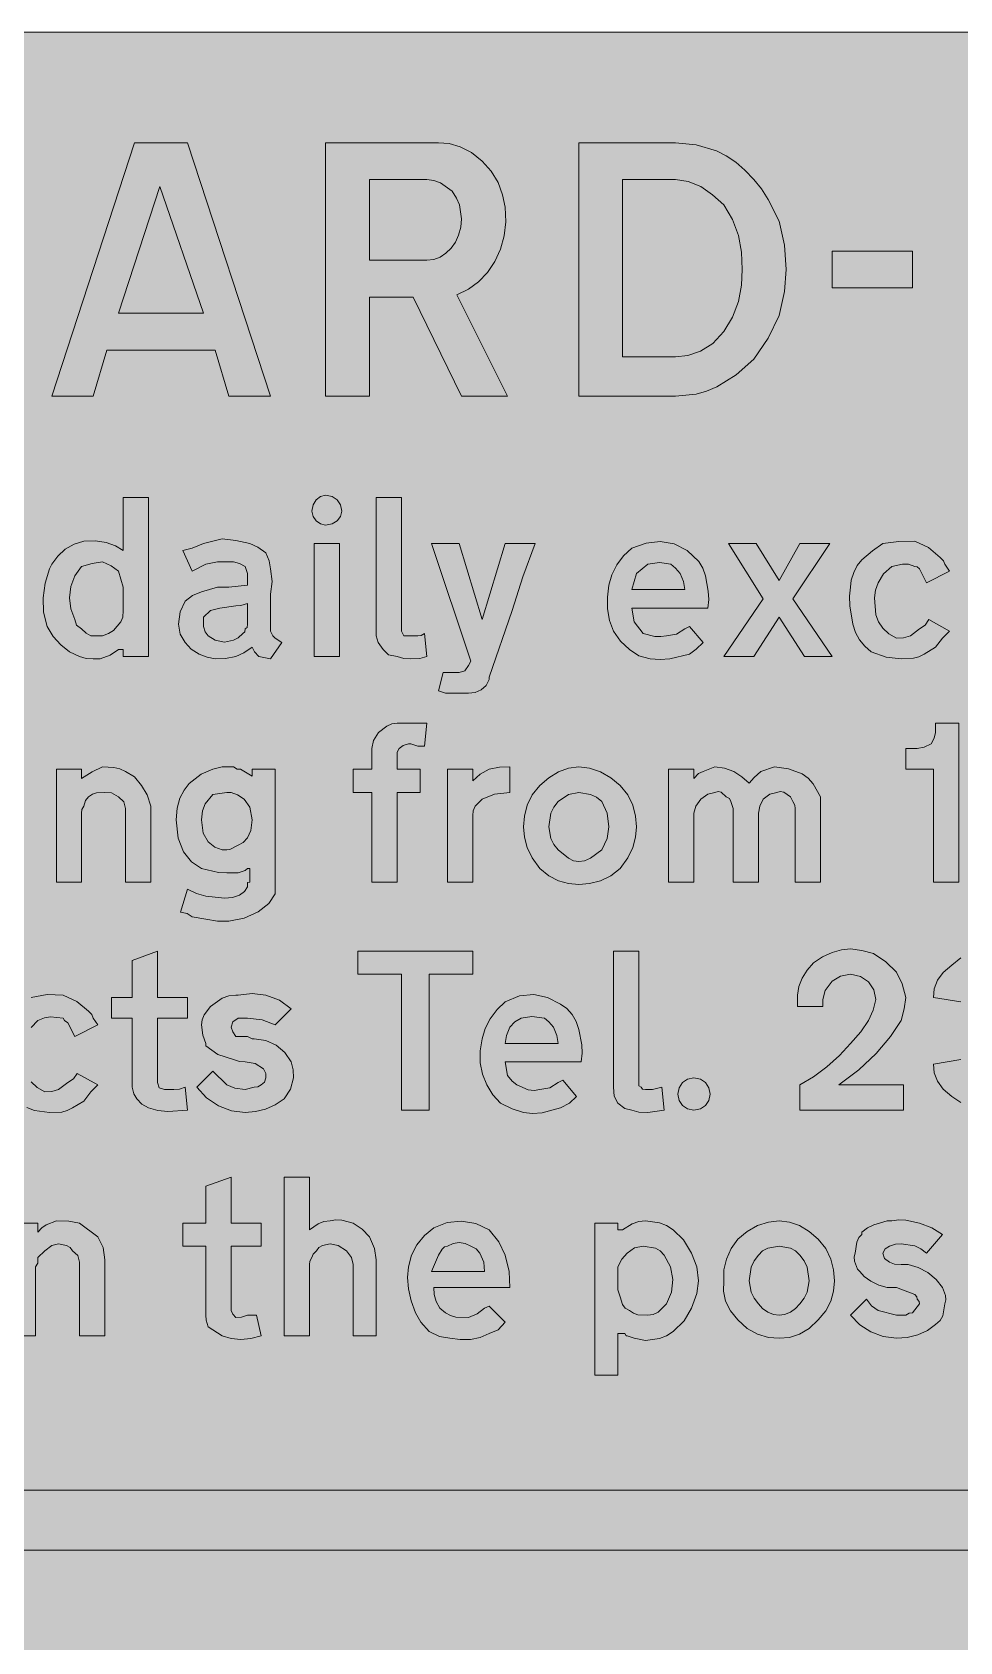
# Model space of a CAD drawing. Header units: metres. Extents: x 10 to 559, y 12 to 260.
# Drawn here: x 302.3 to 374.9, y 134.1 to 259.9 of the extents above; entities that cross this region are included whole.
import ezdxf

# ---------------------------------------------------------------- set-up
doc = ezdxf.new("R2010")
doc.units = ezdxf.units.M
for name, color, linetype, true_color in [('FILL_FIREBRICK_C36B00', 7, 'Continuous', 0xc36b00), ('FILL_WHITE_FFFFFF', 7, 'Continuous', 0xffffff), ('STROKE_WHITE_FFFFFF', 7, 'Continuous', 0xffffff)]:
    doc.layers.add(name, color=color, linetype=linetype, true_color=true_color)

msp = doc.modelspace()

# ---------------------------------------------------------------- hatches: boundary and pattern name
at = {"layer": 'FILL_FIREBRICK_C36B00', "true_color": 0xc36b00}
h = msp.add_hatch(color=7, dxfattribs=at)
h.dxf.hatch_style = 1
h.paths.add_polyline_path([(553.58, 259.78), (554.9, 259.38), (556.14, 258.7), (557.28, 257.76), (558.12, 256.72), (558.74, 255.51), (559.13, 254.17), (559.26, 252.72), (559.26, 18.9), (559.13, 17.71), (558.72, 16.38), (558.07, 15.05), (557.28, 13.86), (556.11, 12.94), (554.83, 12.33), (553.51, 11.99), (552.24, 11.88), (17.1, 11.88), (15.86, 11.99), (14.6, 12.33), (13.38, 12.94), (12.24, 13.86), (11.3, 15.03), (10.62, 16.31), (10.22, 17.63), (10.08, 18.9), (10.08, 252.72), (10.22, 254.07), (10.62, 255.42), (11.3, 256.66), (12.24, 257.76), (12.71, 258.27), (13.28, 258.7), (14.58, 259.38), (15.91, 259.78), (17.1, 259.92), (552.24, 259.92), (553.58, 259.78)])
at = {"layer": 'FILL_WHITE_FFFFFF', "true_color": 0xffffff}
h = msp.add_hatch(color=7, dxfattribs=at)
h.dxf.hatch_style = 1
h.paths.add_polyline_path([(320.94, 231.48), (317.7, 231.48), (316.62, 235.08), (308.16, 235.08), (307.08, 231.48), (303.84, 231.48), (310.32, 251.28), (314.46, 251.28), (320.94, 231.48)])
h.paths.add_polyline_path([(309.06, 237.96), (315.72, 237.96), (312.3, 247.86), (309.06, 237.96)], flags=16)
h = msp.add_hatch(color=7, dxfattribs=at)
h.dxf.hatch_style = 1
h.paths.add_polyline_path([(334.08, 251.28), (334.92, 251.21), (335.79, 250.96), (336.66, 250.52), (337.5, 249.84), (338.21, 249.07), (338.74, 248.17), (339.09, 247.21), (339.3, 246.24), (339.34, 245.1), (339.22, 244.01), (338.93, 242.97), (338.49, 242.01), (337.92, 241.15), (337.22, 240.42), (336.42, 239.83), (335.52, 239.4), (339.48, 231.48), (335.88, 231.48), (332.1, 239.22), (328.68, 239.22), (328.68, 231.48), (325.26, 231.48), (325.26, 251.28), (334.08, 251.28)])
h.paths.add_polyline_path([(333.71, 242.17), (334.21, 242.35), (334.67, 242.65), (335.07, 243.04), (335.41, 243.52), (335.66, 244.07), (335.82, 244.68), (335.88, 245.34), (335.72, 246.42), (335.5, 246.96), (335.16, 247.5), (334.24, 248.15), (333.72, 248.34), (333.18, 248.4), (328.68, 248.4), (328.68, 242.1), (333.18, 242.1), (333.71, 242.17)], flags=16)
h = msp.add_hatch(color=7, dxfattribs=at)
h.dxf.hatch_style = 1
h.paths.add_polyline_path([(355.82, 250.65), (356.58, 250.26), (357.33, 249.76), (358.05, 249.14), (358.74, 248.4), (359.35, 247.67), (359.87, 246.85), (360.72, 245.16), (361.13, 243.27), (361.26, 241.38), (361.13, 239.65), (360.72, 237.78), (359.87, 236), (358.74, 234.36), (357.37, 233.14), (355.86, 232.2), (355.05, 231.86), (354.24, 231.64), (352.62, 231.48), (345.06, 231.48), (345.06, 251.28), (352.62, 251.28), (354.23, 251.13), (355.82, 250.65)])
h.paths.add_polyline_path([(348.48, 234.54), (352.62, 234.54), (353.59, 234.65), (354.58, 234.99), (355.53, 235.6), (356.4, 236.52), (357.08, 237.66), (357.53, 238.88), (357.77, 240.14), (357.84, 241.38), (357.77, 242.72), (357.53, 244.03), (357.08, 245.28), (356.4, 246.42), (355.5, 247.21), (354.6, 247.86), (353.61, 248.26), (352.62, 248.4), (348.48, 248.4), (348.48, 234.54)], flags=16)
h = msp.add_hatch(color=7, dxfattribs=at)
h.dxf.hatch_style = 1
h.paths.add_polyline_path([(371.16, 242.82), (371.16, 239.94), (364.86, 239.94), (364.86, 242.82), (371.16, 242.82)])
h = msp.add_hatch(color=7, dxfattribs=at)
h.dxf.hatch_style = 1
h.paths.add_polyline_path([(307.62, 210.96), (307.08, 210.96), (306.54, 210.98), (306, 211.14), (305.23, 211.51), (304.54, 212.04), (303.95, 212.71), (303.48, 213.48), (303.2, 214.59), (303.17, 215.73), (303.33, 216.87), (303.66, 217.98), (303.84, 218.34), (304.31, 218.98), (304.9, 219.51), (305.59, 219.91), (306.36, 220.14), (307.27, 220.18), (308.09, 220.05), (308.82, 219.79), (309.42, 219.42), (309.42, 223.56), (311.4, 223.56), (311.4, 211.14), (309.42, 211.14), (309.42, 211.68), (309.06, 211.68), (308.41, 211.25), (307.62, 210.96)])
h.paths.add_polyline_path([(308.66, 213.16), (309.24, 213.84), (309.4, 214.22), (309.42, 214.74), (309.42, 216.54), (309.06, 217.8), (308.5, 218.23), (307.8, 218.52), (306.99, 218.41), (306.18, 218.16), (305.64, 217.44), (305.34, 216.6), (305.24, 215.73), (305.34, 214.86), (305.64, 214.02), (305.78, 213.59), (306.18, 213.3), (306.54, 212.96), (306.9, 212.76), (307.8, 212.76), (308.28, 212.93), (308.66, 213.16)], flags=16)
h = msp.add_hatch(color=7, dxfattribs=at)
h.dxf.hatch_style = 1
h.paths.add_polyline_path([(326.42, 222.08), (326.16, 221.74), (325.76, 221.49), (325.26, 221.4), (324.86, 221.49), (324.52, 221.74), (324.27, 222.08), (324.18, 222.48), (324.27, 222.98), (324.52, 223.38), (324.86, 223.64), (325.26, 223.74), (325.76, 223.64), (326.16, 223.38), (326.42, 222.98), (326.52, 222.48), (326.42, 222.08)])
h = msp.add_hatch(color=7, dxfattribs=at)
h.dxf.hatch_style = 1
h.paths.add_polyline_path([(329.22, 223.56), (331.2, 223.56), (331.2, 213.12), (331.38, 212.76), (331.74, 212.76), (332.46, 212.76), (332.73, 212.78), (333, 212.94), (333.18, 211.14), (332.62, 210.98), (331.92, 210.96), (331.38, 210.98), (330.84, 211.14), (330.17, 211.27), (329.76, 211.68), (329.36, 212.22), (329.22, 212.76), (329.22, 223.56)])
h = msp.add_hatch(color=7, dxfattribs=at)
h.dxf.hatch_style = 1
h.paths.add_polyline_path([(315.36, 211.32), (314.75, 211.7), (314.28, 212.22), (313.88, 212.87), (313.74, 213.66), (313.88, 214.63), (314.28, 215.46), (314.84, 215.89), (315.54, 216.18), (316.8, 216.54), (317.7, 216.54), (319.14, 216.72), (319.14, 217.08), (319.14, 217.62), (318.96, 218.16), (318.51, 218.41), (318.06, 218.52), (316.8, 218.52), (315.9, 218.34), (314.82, 217.8), (314.1, 219.42), (314.82, 219.6), (315.72, 219.96), (317.16, 220.32), (318.24, 220.21), (319.32, 219.96), (319.95, 219.67), (320.58, 219.24), (320.83, 218.61), (320.94, 217.98), (321.08, 216.99), (320.94, 216), (320.94, 213.12), (321.12, 212.76), (321.3, 212.58), (321.84, 212.22), (320.94, 210.96), (320.04, 211.14), (319.7, 211.5), (319.5, 211.86), (318.87, 211.43), (318.24, 211.14), (317.43, 210.98), (316.62, 210.96), (315.99, 211.07), (315.36, 211.32)])
h.paths.add_polyline_path([(318.06, 212.4), (318.42, 212.6), (318.78, 212.94), (318.94, 213.05), (318.96, 213.3), (319.12, 213.41), (319.14, 213.66), (319.14, 215.28), (318.62, 215.12), (318.24, 215.1), (316.98, 214.92), (316.26, 214.74), (315.72, 214.2), (315.72, 213.48), (315.83, 213.05), (316.08, 212.76), (316.62, 212.4), (317.34, 212.26), (318.06, 212.4)], flags=16)
h = msp.add_hatch(color=7, dxfattribs=at)
h.dxf.hatch_style = 1
h.paths.add_polyline_path([(349.02, 211.68), (348.32, 212.33), (347.76, 213.12), (347.45, 213.96), (347.31, 214.85), (347.3, 215.78), (347.4, 216.72), (347.63, 217.52), (348.03, 218.29), (348.56, 219), (349.2, 219.6), (350.31, 220), (351.43, 220.12), (352.52, 219.93), (353.52, 219.42), (354.44, 218.56), (354.76, 218.05), (354.96, 217.44), (355.18, 216.25), (355.21, 215.59), (355.14, 214.92), (349.2, 214.92), (349.38, 213.84), (350.1, 212.94), (351, 212.71), (351.47, 212.69), (351.9, 212.76), (352.69, 212.89), (353.34, 213.3), (353.7, 213.48), (354.78, 212.22), (354.24, 211.7), (353.7, 211.32), (352.17, 210.94), (351.42, 210.89), (350.64, 210.96), (349.76, 211.18), (349.02, 211.68)])
h.paths.add_polyline_path([(353.23, 216.99), (352.98, 217.62), (352.62, 218.05), (352.26, 218.34), (351.36, 218.47), (350.46, 218.34), (349.56, 217.62), (349.2, 216.36), (353.34, 216.36), (353.23, 216.99)], flags=16)
h = msp.add_hatch(color=7, dxfattribs=at)
h.dxf.hatch_style = 1
h.paths.add_polyline_path([(370.44, 212.6), (370.98, 212.76), (371.7, 213.3), (372.13, 213.59), (372.42, 214.02), (374.04, 213.12), (373.5, 212.58), (372.96, 211.86), (372.06, 211.32), (371.65, 211.11), (371.23, 211), (370.26, 210.96), (369.09, 211.09), (367.92, 211.5), (367.42, 211.94), (367, 212.44), (366.68, 213.02), (366.48, 213.66), (366.26, 215.1), (366.23, 215.84), (366.3, 216.54), (366.36, 217.11), (366.55, 217.69), (366.83, 218.24), (367.2, 218.7), (368.01, 219.4), (368.82, 219.96), (370.08, 220.12), (371.34, 220.14), (372.4, 219.64), (373.32, 218.88), (373.57, 218.61), (373.68, 218.34), (374.04, 217.8), (372.24, 216.9), (371.7, 217.98), (371.52, 218.14), (371.34, 218.16), (370.83, 218.34), (370.37, 218.36), (369.54, 218.16), (368.87, 217.6), (368.46, 216.9), (368.25, 216.33), (368.17, 215.71), (368.28, 214.38), (368.48, 213.85), (368.82, 213.34), (369.29, 212.91), (369.9, 212.58), (370.44, 212.6)])
h = msp.add_hatch(color=7, dxfattribs=at)
h.dxf.hatch_style = 1
h.paths.add_polyline_path([(326.34, 219.96), (326.34, 211.14), (324.36, 211.14), (324.36, 219.96), (326.34, 219.96)])
h = msp.add_hatch(color=7, dxfattribs=at)
h.dxf.hatch_style = 1
h.paths.add_polyline_path([(336.6, 210.78), (333.54, 219.96), (335.7, 219.96), (337.5, 214.02), (339.3, 219.96), (341.64, 219.96), (340.67, 217.35), (339.84, 214.74), (338.04, 209.52), (338.04, 209.34), (337.81, 208.87), (337.43, 208.53), (336.95, 208.33), (336.42, 208.26), (335.16, 208.26), (334.62, 208.28), (334.08, 208.44), (334.44, 209.88), (335.7, 209.88), (336.13, 210.01), (336.42, 210.42), (336.6, 210.78)])
h = msp.add_hatch(color=7, dxfattribs=at)
h.dxf.hatch_style = 1
h.paths.add_polyline_path([(360.72, 214.2), (358.74, 211.14), (356.4, 211.14), (359.46, 215.64), (356.76, 219.96), (358.92, 219.96), (360.72, 217.08), (362.34, 219.96), (364.68, 219.96), (361.8, 215.64), (364.86, 211.14), (362.7, 211.14), (360.72, 214.2)])
h = msp.add_hatch(color=7, dxfattribs=at)
h.dxf.hatch_style = 1
h.paths.add_polyline_path([(328.86, 193.5), (328.86, 200.52), (327.42, 200.52), (327.42, 202.32), (328.86, 202.32), (328.86, 203.94), (329, 204.57), (329.4, 205.2), (330.05, 205.69), (330.44, 205.86), (330.84, 205.92), (332.1, 205.92), (333.18, 205.92), (333, 204.12), (332.46, 204.14), (331.92, 204.3), (331.81, 204.3), (331.74, 204.3), (331.31, 204.19), (331.02, 203.94), (330.86, 203.67), (330.84, 203.4), (330.84, 202.32), (332.64, 202.32), (332.64, 200.52), (330.84, 200.52), (330.84, 193.5), (328.86, 193.5)])
h = msp.add_hatch(color=7, dxfattribs=at)
h.dxf.hatch_style = 1
h.paths.add_polyline_path([(372.78, 193.5), (372.78, 202.32), (370.62, 202.32), (370.62, 203.94), (371.52, 203.94), (372.06, 204.05), (372.6, 204.3), (372.85, 204.75), (372.96, 205.2), (372.96, 205.92), (374.76, 205.92), (374.76, 193.5), (372.78, 193.5)])
h = msp.add_hatch(color=7, dxfattribs=at)
h.dxf.hatch_style = 1
h.paths.add_polyline_path([(307.35, 200.47), (307.02, 200.37), (306.72, 200.16), (306.47, 199.87), (306.36, 199.44), (306.2, 199.17), (306.18, 198.9), (306.18, 193.5), (304.2, 193.5), (304.2, 202.32), (306.18, 202.32), (306.18, 201.6), (306.99, 202.12), (307.8, 202.5), (308.7, 202.45), (309.17, 202.35), (309.6, 202.14), (310.3, 201.73), (310.86, 201.06), (311.29, 200.32), (311.58, 199.44), (311.58, 193.5), (309.6, 193.5), (309.6, 199.26), (309.47, 199.78), (309.06, 200.16), (308.52, 200.47), (307.98, 200.52), (307.35, 200.47)])
h = msp.add_hatch(color=7, dxfattribs=at)
h.dxf.hatch_style = 1
h.paths.add_polyline_path([(314.77, 195.09), (314.14, 195.86), (313.72, 196.93), (313.56, 198.36), (313.64, 199.29), (313.86, 200.07), (314.19, 200.7), (314.59, 201.22), (315.53, 201.93), (316.44, 202.32), (317.16, 202.5), (317.34, 202.5), (317.52, 202.5), (318.06, 202.5), (318.33, 202.34), (318.6, 202.32), (319.5, 201.78), (319.5, 202.32), (321.3, 202.32), (321.3, 192.6), (320.81, 191.83), (319.97, 191.18), (318.9, 190.7), (317.7, 190.44), (316.8, 190.46), (315.9, 190.62), (314.82, 190.8), (314.44, 191.05), (313.92, 191.16), (314.46, 192.96), (315.16, 192.62), (315.9, 192.4), (317.34, 192.24), (317.98, 192.3), (318.51, 192.49), (318.91, 192.77), (319.14, 193.14), (319.14, 193.25), (319.14, 193.32), (319.16, 193.48), (319.32, 193.5), (319.32, 194.58), (319.14, 194.56), (318.96, 194.4), (318.42, 194.24), (317.88, 194.22), (317.52, 194.22), (316.87, 194.26), (315.54, 194.58), (314.77, 195.09)])
h.paths.add_polyline_path([(315.85, 199.62), (315.63, 199.07), (315.54, 198.36), (315.69, 197.34), (316.08, 196.65), (316.6, 196.23), (317.16, 196.02), (317.52, 196.02), (317.77, 196.06), (318.42, 196.38), (318.82, 196.59), (319.16, 196.96), (319.41, 197.54), (319.5, 198.36), (319.32, 199.36), (318.89, 199.98), (318.36, 200.33), (317.88, 200.52), (317.52, 200.52), (316.44, 200.34), (315.85, 199.62)], flags=16)
h = msp.add_hatch(color=7, dxfattribs=at)
h.dxf.hatch_style = 1
h.paths.add_polyline_path([(337.34, 201.94), (338.04, 202.32), (338.85, 202.48), (339.66, 202.5), (339.66, 200.52), (338.45, 200.38), (337.5, 199.98), (336.96, 199.44), (336.8, 199.08), (336.78, 198.72), (336.78, 193.5), (334.8, 193.5), (334.8, 202.32), (336.78, 202.32), (336.78, 201.42), (337.34, 201.94)])
h = msp.add_hatch(color=7, dxfattribs=at)
h.dxf.hatch_style = 1
h.paths.add_polyline_path([(341.03, 199.51), (341.42, 200.33), (342, 201.06), (342.71, 201.66), (343.46, 202.12), (344.25, 202.4), (345.06, 202.5), (345.9, 202.4), (346.75, 202.12), (347.57, 201.66), (348.3, 201.06), (348.88, 200.33), (349.27, 199.51), (349.49, 198.66), (349.56, 197.82), (349.49, 197.01), (349.27, 196.2), (348.88, 195.39), (348.3, 194.58), (347.57, 194), (346.75, 193.61), (345.9, 193.39), (345.06, 193.32), (344.25, 193.39), (343.46, 193.61), (342.71, 194), (342, 194.58), (341.42, 195.39), (341.03, 196.2), (340.81, 197.01), (340.74, 197.82), (340.81, 198.66), (341.03, 199.51)])
h.paths.add_polyline_path([(343.44, 199.8), (343.1, 199.36), (342.88, 198.88), (342.72, 197.82), (342.88, 196.92), (343.1, 196.45), (343.44, 196.02), (344.25, 195.37), (344.65, 195.18), (345.06, 195.12), (345.49, 195.18), (345.96, 195.37), (346.86, 196.02), (347.26, 196.92), (347.4, 197.82), (347.26, 198.88), (346.86, 199.8), (346.43, 200.14), (345.96, 200.36), (345.06, 200.52), (344.25, 200.36), (343.44, 199.8)], flags=16)
h = msp.add_hatch(color=7, dxfattribs=at)
h.dxf.hatch_style = 1
h.paths.add_polyline_path([(354.06, 201.6), (354.42, 202), (354.78, 202.14), (355.68, 202.5), (356.46, 202.4), (357.17, 202.14), (357.81, 201.74), (358.38, 201.24), (358.76, 201.69), (359.28, 202.14), (360.36, 202.5), (361.44, 202.36), (362.52, 201.96), (363, 201.63), (363.38, 201.19), (363.96, 200.16), (363.96, 199.98), (363.96, 193.5), (361.98, 193.5), (361.98, 199.26), (361.96, 199.53), (361.8, 199.8), (361.62, 200.16), (361.08, 200.54), (360.81, 200.59), (360.54, 200.52), (360, 200.38), (359.46, 199.98), (359.21, 199.44), (359.1, 198.9), (359.1, 193.5), (357.12, 193.5), (357.12, 199.26), (356.94, 199.8), (356.83, 200.05), (356.58, 200.16), (356.2, 200.54), (355.95, 200.59), (355.68, 200.52), (355.14, 200.38), (354.6, 199.98), (354.2, 199.44), (354.06, 198.9), (354.06, 193.5), (352.08, 193.5), (352.08, 202.32), (354.06, 202.32), (354.06, 201.6)])
h = msp.add_hatch(color=7, dxfattribs=at)
h.dxf.hatch_style = 1
h.paths.add_polyline_path([(312.25, 177.43), (312.66, 177.3), (313.38, 177.3), (313.83, 177.32), (314.28, 177.48), (314.46, 175.68), (312.93, 175.57), (312.13, 175.65), (311.4, 175.86), (310.88, 176.15), (310.5, 176.58), (310.25, 176.96), (310.14, 177.48), (310.14, 182.88), (308.52, 182.88), (308.52, 184.5), (310.14, 184.5), (310.14, 187.38), (312.12, 188.1), (312.12, 184.5), (314.46, 184.5), (314.46, 182.88), (312.12, 182.88), (312.12, 177.84), (312.25, 177.43)])
h = msp.add_hatch(color=7, dxfattribs=at)
h.dxf.hatch_style = 1
h.paths.add_polyline_path([(336.78, 186.3), (333.36, 186.3), (333.36, 175.68), (331.2, 175.68), (331.2, 186.3), (327.78, 186.3), (327.78, 188.1), (336.78, 188.1), (336.78, 186.3)])
h = msp.add_hatch(color=7, dxfattribs=at)
h.dxf.hatch_style = 1
h.paths.add_polyline_path([(347.76, 188.1), (349.74, 188.1), (349.74, 177.84), (349.76, 177.59), (349.92, 177.48), (350.03, 177.32), (350.28, 177.3), (350.82, 177.3), (351.54, 177.48), (351.72, 175.68), (350.46, 175.5), (349.76, 175.52), (349.2, 175.68), (348.66, 175.81), (348.12, 176.22), (347.81, 176.78), (347.76, 177.48), (347.76, 188.1)])
h = msp.add_hatch(color=7, dxfattribs=at)
h.dxf.hatch_style = 1
h.paths.add_polyline_path([(362.16, 183.78), (362.16, 184.68), (362.26, 185.35), (362.52, 186.01), (362.92, 186.63), (363.42, 187.2), (364.12, 187.67), (364.86, 188.01), (365.6, 188.21), (366.3, 188.28), (367.2, 188.17), (368.1, 187.92), (369.07, 187.27), (369.9, 186.48), (370.33, 185.56), (370.62, 184.5), (370.51, 183.6), (370.26, 182.7), (369.42, 181.43), (368.3, 180.11), (366.94, 178.83), (365.4, 177.66), (370.44, 177.66), (370.44, 175.68), (362.34, 175.68), (362.34, 177.66), (363.41, 178.29), (364.46, 179.08), (365.43, 179.96), (366.3, 180.9), (367.12, 181.81), (367.7, 182.68), (368.07, 183.51), (368.28, 184.32), (368.12, 185.08), (367.7, 185.71), (367.07, 186.14), (366.3, 186.3), (365.51, 186.16), (364.86, 185.76), (364.32, 185.04), (364.14, 184.32), (364.14, 183.78), (362.16, 183.78)])
h = msp.add_hatch(color=7, dxfattribs=at)
h.dxf.hatch_style = 1
h.paths.add_polyline_path([(372.78, 184.5), (372.85, 185.17), (373.1, 185.83), (373.54, 186.45), (374.22, 187.02), (374.93, 187.6), (375.71, 187.99), (376.55, 188.21), (377.46, 188.28), (378.66, 188.09), (379.76, 187.56), (380.65, 186.76), (381.24, 185.76), (381.35, 184.8), (381.15, 183.85), (380.68, 183), (379.98, 182.34), (380.78, 181.44), (381.29, 180.38), (381.45, 179.23), (381.24, 178.02), (380.65, 177.02), (379.76, 176.24), (378.66, 175.77), (378.07, 175.67), (377.46, 175.68), (376.55, 175.75), (375.71, 175.95), (374.93, 176.29), (374.22, 176.76), (373.54, 177.33), (373.1, 177.95), (372.85, 178.61), (372.78, 179.28), (374.94, 179.64), (375.08, 178.99), (375.48, 178.2), (376.13, 177.7), (376.52, 177.54), (376.92, 177.48), (377.8, 177.61), (378.54, 178.02), (378.88, 178.32), (379.1, 178.65), (379.26, 179.28), (379.31, 180), (379.08, 180.72), (378.7, 181.12), (378.18, 181.26), (376.56, 181.26), (376.56, 183.06), (378, 183.06), (378.18, 183.06), (378.68, 183.39), (379.06, 183.85), (379.27, 184.4), (379.26, 185.04), (379.03, 185.54), (378.63, 185.94), (378.1, 186.2), (377.46, 186.3), (376.49, 186.16), (375.66, 185.76), (375.1, 184.95), (374.94, 184.14), (372.78, 184.5)])
h = msp.add_hatch(color=7, dxfattribs=at)
h.dxf.hatch_style = 1
h.paths.add_polyline_path([(303.84, 177.14), (304.38, 177.3), (305.1, 177.84), (305.53, 178.13), (305.82, 178.56), (307.44, 177.66), (306.9, 177.12), (306.36, 176.4), (305.46, 175.86), (305.05, 175.65), (304.63, 175.54), (303.66, 175.5), (302.49, 175.66), (301.89, 175.88), (301.32, 176.22), (300.82, 176.55), (300.4, 177.01), (300.08, 177.56), (299.88, 178.2), (299.67, 178.9), (299.59, 179.64), (299.7, 181.08), (299.76, 181.72), (299.95, 182.29), (300.23, 182.8), (300.6, 183.24), (301.41, 183.94), (302.22, 184.5), (303.48, 184.72), (304.74, 184.68), (305.8, 184.18), (306.72, 183.42), (306.97, 183.15), (307.08, 182.88), (307.44, 182.34), (305.64, 181.44), (305.1, 182.52), (304.85, 182.7), (304.74, 182.88), (303.75, 182.99), (303.27, 182.91), (302.76, 182.7), (302.24, 182.14), (301.86, 181.44), (301.65, 180.87), (301.57, 180.27), (301.68, 179.1), (301.88, 178.46), (302.22, 177.91), (302.69, 177.45), (303.3, 177.12), (303.84, 177.14)])
h = msp.add_hatch(color=7, dxfattribs=at)
h.dxf.hatch_style = 1
h.paths.add_polyline_path([(319.14, 181.44), (319.5, 181.26), (319.68, 181.26), (320.59, 181.13), (321.39, 180.76), (322.06, 180.2), (322.56, 179.46), (322.72, 178.83), (322.74, 178.2), (322.51, 177.32), (322.02, 176.58), (321.31, 176.11), (320.56, 175.77), (319.77, 175.57), (318.96, 175.5), (317.89, 175.63), (316.87, 176.02), (315.95, 176.64), (315.18, 177.48), (316.44, 178.74), (317.52, 177.66), (318.17, 177.41), (318.96, 177.3), (319.68, 177.48), (319.95, 177.5), (320.22, 177.66), (320.47, 177.86), (320.58, 178.2), (320.58, 178.56), (320.4, 178.92), (319.75, 179.32), (318.96, 179.46), (318.51, 179.48), (318.06, 179.64), (316.84, 180.04), (315.9, 180.72), (315.9, 180.9), (315.65, 181.55), (315.54, 182.34), (315.6, 182.74), (315.76, 183.13), (316.26, 183.78), (317.18, 184.43), (317.7, 184.62), (318.24, 184.68), (318.42, 184.68), (319.5, 184.81), (320.58, 184.68), (321.64, 184.27), (322.56, 183.6), (321.3, 182.34), (320.29, 182.74), (319.14, 182.88), (318.42, 182.88), (318.01, 182.59), (317.88, 182.16), (317.99, 181.8), (318.24, 181.44), (319.14, 181.44)])
h = msp.add_hatch(color=7, dxfattribs=at)
h.dxf.hatch_style = 1
h.paths.add_polyline_path([(338.94, 176.22), (338.33, 176.87), (337.86, 177.66), (337.53, 178.5), (337.34, 179.39), (337.33, 180.32), (337.5, 181.26), (337.73, 182.06), (338.13, 182.83), (338.66, 183.54), (339.3, 184.14), (340.41, 184.62), (341.53, 184.72), (342.62, 184.49), (343.62, 183.96), (344.12, 183.63), (344.54, 183.17), (344.86, 182.62), (345.06, 181.98), (345.28, 180.79), (345.31, 180.13), (345.24, 179.46), (339.3, 179.46), (339.48, 178.38), (339.84, 177.95), (340.2, 177.66), (341.1, 177.28), (341.57, 177.23), (342, 177.3), (342.79, 177.43), (343.44, 177.84), (343.8, 178.02), (344.88, 176.76), (344.32, 176.24), (343.62, 175.86), (342.18, 175.48), (341.44, 175.43), (340.74, 175.5), (339.84, 175.79), (338.94, 176.22)])
h.paths.add_polyline_path([(343.33, 181.53), (343.08, 182.16), (342.72, 182.59), (342.36, 182.88), (341.39, 183.01), (340.56, 182.88), (340.04, 182.59), (339.66, 182.16), (339.41, 181.53), (339.3, 180.9), (343.44, 180.9), (343.33, 181.53)], flags=16)
h = msp.add_hatch(color=7, dxfattribs=at)
h.dxf.hatch_style = 1
h.paths.add_polyline_path([(355.22, 176.44), (354.96, 176.04), (354.56, 175.78), (354.06, 175.68), (353.56, 175.78), (353.16, 176.04), (352.9, 176.44), (352.8, 176.94), (352.9, 177.44), (353.16, 177.84), (353.56, 178.1), (354.06, 178.2), (354.56, 178.1), (354.96, 177.84), (355.22, 177.44), (355.32, 176.94), (355.22, 176.44)])
h = msp.add_hatch(color=7, dxfattribs=at)
h.dxf.hatch_style = 1
h.paths.add_polyline_path([(317.99, 159.75), (318.24, 159.48), (318.69, 159.5), (319.14, 159.66), (319.86, 159.66), (320.22, 158.04), (319.41, 157.84), (318.62, 157.77), (317.87, 157.84), (317.16, 158.04), (316.08, 158.76), (315.92, 159.28), (315.9, 159.66), (315.9, 165.06), (314.1, 165.06), (314.1, 166.86), (315.9, 166.86), (315.9, 169.74), (317.88, 170.46), (317.88, 166.86), (320.22, 166.86), (320.22, 165.06), (317.88, 165.06), (317.88, 160.02), (317.99, 159.75)])
h = msp.add_hatch(color=7, dxfattribs=at)
h.dxf.hatch_style = 1
h.paths.add_polyline_path([(327.29, 164.16), (326.88, 164.7), (326.25, 165.1), (325.62, 165.24), (325.01, 165.1), (324.73, 164.94), (324.54, 164.7), (324.29, 164.43), (324.18, 164.16), (324.02, 163.89), (324, 163.62), (324, 158.04), (322.02, 158.04), (322.02, 170.46), (324, 170.46), (324, 166.32), (324.68, 166.81), (325.11, 166.98), (325.62, 167.04), (326.05, 167.11), (326.52, 167.08), (327.42, 166.86), (328.12, 166.39), (328.68, 165.78), (329.09, 164.88), (329.22, 163.98), (329.22, 158.04), (327.42, 158.04), (327.42, 163.62), (327.29, 164.16)])
h = msp.add_hatch(color=7, dxfattribs=at)
h.dxf.hatch_style = 1
h.paths.add_polyline_path([(303.84, 165.1), (303.3, 164.7), (302.76, 164.16), (302.74, 163.73), (302.58, 163.44), (302.58, 158.04), (300.78, 158.04), (300.78, 166.86), (302.76, 166.86), (302.76, 166.14), (303.06, 166.48), (303.41, 166.72), (304.2, 167.04), (305.17, 167.02), (306, 166.86), (307.44, 165.78), (307.85, 164.95), (307.98, 163.98), (307.98, 158.04), (306, 158.04), (306, 163.8), (305.87, 164.32), (305.46, 164.7), (305.27, 164.94), (304.99, 165.1), (304.38, 165.24), (303.84, 165.1)])
h = msp.add_hatch(color=7, dxfattribs=at)
h.dxf.hatch_style = 1
h.paths.add_polyline_path([(333.36, 158.4), (332.69, 159.12), (332.28, 159.84), (331.94, 160.78), (331.74, 161.71), (331.67, 162.6), (331.74, 163.44), (331.97, 164.35), (332.39, 165.17), (332.98, 165.9), (333.72, 166.5), (334.75, 166.9), (335.88, 167.02), (337.01, 166.83), (338.04, 166.32), (338.81, 165.4), (339.3, 164.34), (339.62, 163.08), (339.66, 161.82), (333.72, 161.82), (333.74, 161.28), (333.9, 160.74), (334.19, 160.22), (334.62, 159.84), (335.03, 159.63), (335.45, 159.52), (336.42, 159.48), (337.12, 159.77), (337.68, 160.2), (338.04, 160.38), (339.3, 159.12), (338.74, 158.53), (338.04, 158.22), (337.33, 157.91), (336.58, 157.77), (335.79, 157.76), (334.98, 157.86), (334.17, 157.99), (333.36, 158.4)])
h.paths.add_polyline_path([(337.64, 163.8), (337.32, 164.52), (337.03, 164.86), (336.6, 165.06), (336.17, 165.26), (335.7, 165.33), (335.23, 165.26), (334.8, 165.06), (334.56, 165), (334.37, 164.83), (334.08, 164.34), (333.54, 163.08), (337.68, 163.08), (337.64, 163.8)], flags=16)
h = msp.add_hatch(color=7, dxfattribs=at)
h.dxf.hatch_style = 1
h.paths.add_polyline_path([(350.28, 167.04), (351.36, 166.88), (351.9, 166.66), (352.44, 166.32), (353.23, 165.55), (353.88, 164.52), (354.28, 163.44), (354.42, 162.36), (354.28, 161.35), (353.88, 160.2), (353.29, 159.23), (352.44, 158.4), (351.9, 158.06), (351.36, 157.84), (350.28, 157.68), (349.38, 157.86), (348.84, 158.04), (348.75, 158.06), (348.66, 158.22), (348.48, 158.22), (348.12, 158.22), (348.12, 154.98), (346.32, 154.98), (346.32, 166.86), (348.12, 166.86), (348.12, 166.32), (348.3, 166.32), (348.41, 166.32), (348.48, 166.32), (349.24, 166.81), (349.75, 166.98), (350.28, 167.04)])
h.paths.add_polyline_path([(348.12, 163.44), (348.12, 161.64), (348.3, 161.1), (348.46, 160.49), (348.68, 160.21), (349.02, 160.02), (349.32, 159.81), (349.67, 159.7), (350.46, 159.66), (350.86, 159.72), (351.25, 159.91), (351.9, 160.56), (352.3, 161.45), (352.42, 162.45), (352.23, 163.45), (351.72, 164.34), (351.42, 164.68), (351.04, 164.9), (350.1, 165.06), (349.4, 164.92), (348.84, 164.52), (348.41, 164.05), (348.12, 163.44)], flags=16)
h = msp.add_hatch(color=7, dxfattribs=at)
h.dxf.hatch_style = 1
h.paths.add_polyline_path([(356.6, 164.05), (356.98, 164.87), (357.48, 165.6), (358.21, 166.2), (359.03, 166.66), (359.88, 166.94), (360.72, 167.04), (361.53, 166.94), (362.32, 166.66), (363.07, 166.2), (363.78, 165.6), (364.36, 164.87), (364.75, 164.05), (364.97, 163.2), (365.04, 162.36), (364.97, 161.55), (364.75, 160.76), (364.36, 160.01), (363.78, 159.3), (363.07, 158.62), (362.32, 158.17), (361.53, 157.93), (360.72, 157.86), (359.88, 157.93), (359.03, 158.17), (358.21, 158.62), (357.48, 159.3), (356.91, 160.01), (356.53, 160.76), (356.37, 161.55), (356.4, 162.36), (356.39, 163.2), (356.6, 164.05)])
h.paths.add_polyline_path([(359.43, 164.68), (359.1, 164.34), (358.76, 163.9), (358.54, 163.42), (358.38, 162.36), (358.54, 161.46), (358.76, 160.99), (359.1, 160.56), (359.43, 160.19), (359.84, 159.91), (360.29, 159.72), (360.72, 159.66), (361.15, 159.72), (361.6, 159.91), (362.01, 160.19), (362.34, 160.56), (362.68, 160.99), (362.9, 161.46), (363.06, 162.36), (362.9, 163.42), (362.68, 163.9), (362.34, 164.34), (362.01, 164.68), (361.6, 164.9), (360.72, 165.06), (359.84, 164.9), (359.43, 164.68)], flags=16)
h = msp.add_hatch(color=7, dxfattribs=at)
h.dxf.hatch_style = 1
h.paths.add_polyline_path([(370.26, 163.62), (370.8, 163.62), (371.6, 163.39), (372.35, 162.99), (373, 162.46), (373.5, 161.82), (373.73, 161.19), (373.75, 160.86), (373.68, 160.56), (373.52, 159.61), (373.3, 159.24), (372.96, 158.94), (372.33, 158.47), (371.57, 158.13), (370.73, 157.93), (369.9, 157.86), (368.86, 157.99), (367.9, 158.35), (367.04, 158.92), (366.3, 159.66), (367.56, 160.92), (367.94, 160.4), (368.46, 160.02), (369.9, 159.66), (370.62, 159.66), (370.89, 159.82), (371.16, 159.84), (371.7, 160.56), (371.68, 160.74), (371.52, 160.92), (371.5, 161.1), (371.34, 161.28), (369.9, 161.82), (369.18, 161.82), (368.51, 162.02), (367.9, 162.31), (367.38, 162.68), (367.02, 163.08), (366.84, 163.26), (366.62, 163.89), (366.59, 164.22), (366.66, 164.52), (366.8, 165.37), (366.96, 165.73), (367.2, 165.96), (367.2, 166.14), (367.64, 166.48), (368.12, 166.72), (369.18, 167.04), (369.54, 167.04), (370.08, 167.11), (370.62, 167.08), (371.7, 166.86), (372.67, 166.48), (373.5, 165.96), (372.24, 164.52), (371.8, 164.86), (371.32, 165.08), (370.26, 165.24), (369.81, 165.22), (369.36, 165.06), (369.02, 164.86), (368.82, 164.52), (368.96, 164.09), (369.36, 163.8), (369.74, 163.64), (370.26, 163.62)])
h = msp.add_hatch(color=7, dxfattribs=at)
h.dxf.hatch_style = 1
h.paths.add_polyline_path([(77.4, 136.62), (70.38, 136.62), (63.18, 143.64), (70.38, 150.66), (77.4, 150.66), (72.72, 145.98), (506.16, 145.98), (506.16, 141.3), (72.72, 141.3), (77.4, 136.62)])

# ---------------------------------------------------------------- linework, layer by layer
at = {"layer": 'FILL_FIREBRICK_C36B00', "lineweight": 0, "true_color": 0xc36b00}
msp.add_lwpolyline([(17.1, 259.92), (552.24, 259.92), (553.58, 259.78), (554.9, 259.38), (556.14, 258.7), (557.28, 257.76), (558.12, 256.72), (558.74, 255.51), (559.13, 254.17), (559.26, 252.72), (559.26, 18.9), (559.13, 17.71), (558.72, 16.38), (558.07, 15.05), (557.28, 13.86), (556.11, 12.94), (554.83, 12.33), (553.51, 11.99), (552.24, 11.88), (17.1, 11.88)], dxfattribs=at)
at = {"layer": 'FILL_WHITE_FFFFFF', "lineweight": 0, "true_color": 0xffffff}
for points in [[(320.94, 231.48), (317.7, 231.48), (316.62, 235.08), (308.16, 235.08), (307.08, 231.48), (303.84, 231.48), (310.32, 251.28), (314.46, 251.28)], [(334.08, 251.28), (334.92, 251.21), (335.79, 250.96), (336.66, 250.52), (337.5, 249.84), (338.21, 249.07), (338.74, 248.17), (339.09, 247.21), (339.3, 246.24), (339.34, 245.1), (339.22, 244.01), (338.93, 242.97), (338.49, 242.01), (337.92, 241.15), (337.22, 240.42), (336.42, 239.83), (335.52, 239.4), (339.48, 231.48), (335.88, 231.48), (332.1, 239.22), (328.68, 239.22), (328.68, 231.48), (325.26, 231.48), (325.26, 251.28)], [(355.82, 250.65), (356.58, 250.26), (357.33, 249.76), (358.05, 249.14), (358.74, 248.4), (359.35, 247.67), (359.87, 246.85), (360.72, 245.16), (361.13, 243.27), (361.26, 241.38), (361.13, 239.65), (360.72, 237.78), (359.87, 236), (358.74, 234.36), (357.37, 233.14), (355.86, 232.2), (355.05, 231.86), (354.24, 231.64), (352.62, 231.48), (345.06, 231.48), (345.06, 251.28), (352.62, 251.28), (354.23, 251.13)], [(309.06, 237.96), (315.72, 237.96), (312.3, 247.86)], [(333.71, 242.17), (334.21, 242.35), (334.67, 242.65), (335.07, 243.04), (335.41, 243.52), (335.66, 244.07), (335.82, 244.68), (335.88, 245.34), (335.72, 246.42), (335.5, 246.96), (335.16, 247.5), (334.24, 248.15), (333.72, 248.34), (333.18, 248.4), (328.68, 248.4), (328.68, 242.1), (333.18, 242.1)], [(348.48, 234.54), (352.62, 234.54), (353.59, 234.65), (354.58, 234.99), (355.53, 235.6), (356.4, 236.52), (357.08, 237.66), (357.53, 238.88), (357.77, 240.14), (357.84, 241.38), (357.77, 242.72), (357.53, 244.03), (357.08, 245.28), (356.4, 246.42), (355.5, 247.21), (354.6, 247.86), (353.61, 248.26), (352.62, 248.4), (348.48, 248.4)], [(371.16, 242.82), (371.16, 239.94), (364.86, 239.94), (364.86, 242.82)], [(307.62, 210.96), (307.08, 210.96), (306.54, 210.98), (306, 211.14), (305.23, 211.51), (304.54, 212.04), (303.95, 212.71), (303.48, 213.48), (303.2, 214.59), (303.17, 215.73), (303.33, 216.87), (303.66, 217.98), (303.84, 218.34), (304.31, 218.98), (304.9, 219.51), (305.59, 219.91), (306.36, 220.14), (307.27, 220.18), (308.09, 220.05), (308.82, 219.79), (309.42, 219.42), (309.42, 223.56), (311.4, 223.56), (311.4, 211.14), (309.42, 211.14), (309.42, 211.68), (309.06, 211.68), (308.41, 211.25)], [(326.42, 222.08), (326.16, 221.74), (325.76, 221.49), (325.26, 221.4), (324.86, 221.49), (324.52, 221.74), (324.27, 222.08), (324.18, 222.48), (324.27, 222.98), (324.52, 223.38), (324.86, 223.64), (325.26, 223.74), (325.76, 223.64), (326.16, 223.38), (326.42, 222.98), (326.52, 222.48)], [(329.22, 223.56), (331.2, 223.56), (331.2, 213.12), (331.38, 212.76), (331.74, 212.76), (332.46, 212.76), (332.73, 212.78), (333, 212.94), (333.18, 211.14), (332.62, 210.98), (331.92, 210.96), (331.38, 210.98), (330.84, 211.14), (330.17, 211.27), (329.76, 211.68), (329.36, 212.22), (329.22, 212.76)], [(315.36, 211.32), (314.75, 211.7), (314.28, 212.22), (313.88, 212.87), (313.74, 213.66), (313.88, 214.63), (314.28, 215.46), (314.84, 215.89), (315.54, 216.18), (316.8, 216.54), (317.7, 216.54), (319.14, 216.72), (319.14, 217.08), (319.14, 217.62), (318.96, 218.16), (318.51, 218.41), (318.06, 218.52), (316.8, 218.52), (315.9, 218.34), (314.82, 217.8), (314.1, 219.42), (314.82, 219.6), (315.72, 219.96), (317.16, 220.32), (318.24, 220.21), (319.32, 219.96), (319.95, 219.67), (320.58, 219.24), (320.83, 218.61), (320.94, 217.98), (321.08, 216.99), (320.94, 216), (320.94, 213.12), (321.12, 212.76), (321.3, 212.58), (321.84, 212.22), (320.94, 210.96), (320.04, 211.14), (319.7, 211.5), (319.5, 211.86), (318.87, 211.43), (318.24, 211.14), (317.43, 210.98), (316.62, 210.96), (315.99, 211.07)], [(349.02, 211.68), (348.32, 212.33), (347.76, 213.12), (347.45, 213.96), (347.31, 214.85), (347.3, 215.78), (347.4, 216.72), (347.63, 217.52), (348.03, 218.29), (348.56, 219), (349.2, 219.6), (350.31, 220), (351.43, 220.12), (352.52, 219.93), (353.52, 219.42), (354.44, 218.56), (354.76, 218.05), (354.96, 217.44), (355.18, 216.25), (355.21, 215.59), (355.14, 214.92), (349.2, 214.92), (349.38, 213.84), (350.1, 212.94), (351, 212.71), (351.47, 212.69), (351.9, 212.76), (352.69, 212.89), (353.34, 213.3), (353.7, 213.48), (354.78, 212.22), (354.24, 211.7), (353.7, 211.32), (352.17, 210.94), (351.42, 210.89), (350.64, 210.96), (349.76, 211.18)], [(370.44, 212.6), (370.98, 212.76), (371.7, 213.3), (372.13, 213.59), (372.42, 214.02), (374.04, 213.12), (373.5, 212.58), (372.96, 211.86), (372.06, 211.32), (371.65, 211.11), (371.23, 211), (370.26, 210.96), (369.09, 211.09), (367.92, 211.5), (367.42, 211.94), (367, 212.44), (366.68, 213.02), (366.48, 213.66), (366.26, 215.1), (366.23, 215.84), (366.3, 216.54), (366.36, 217.11), (366.55, 217.69), (366.83, 218.24), (367.2, 218.7), (368.01, 219.4), (368.82, 219.96), (370.08, 220.12), (371.34, 220.14), (372.4, 219.64), (373.32, 218.88), (373.57, 218.61), (373.68, 218.34), (374.04, 217.8), (372.24, 216.9), (371.7, 217.98), (371.52, 218.14), (371.34, 218.16), (370.83, 218.34), (370.37, 218.36), (369.54, 218.16), (368.87, 217.6), (368.46, 216.9), (368.25, 216.33), (368.17, 215.71), (368.28, 214.38), (368.48, 213.85), (368.82, 213.34), (369.29, 212.91), (369.9, 212.58)], [(326.34, 219.96), (326.34, 211.14), (324.36, 211.14), (324.36, 219.96)], [(336.6, 210.78), (333.54, 219.96), (335.7, 219.96), (337.5, 214.02), (339.3, 219.96), (341.64, 219.96), (340.67, 217.35), (339.84, 214.74), (338.04, 209.52), (338.04, 209.34), (337.81, 208.87), (337.43, 208.53), (336.95, 208.33), (336.42, 208.26), (335.16, 208.26), (334.62, 208.28), (334.08, 208.44), (334.44, 209.88), (335.7, 209.88), (336.13, 210.01), (336.42, 210.42)], [(360.72, 214.2), (358.74, 211.14), (356.4, 211.14), (359.46, 215.64), (356.76, 219.96), (358.92, 219.96), (360.72, 217.08), (362.34, 219.96), (364.68, 219.96), (361.8, 215.64), (364.86, 211.14), (362.7, 211.14)], [(308.66, 213.16), (309.24, 213.84), (309.4, 214.22), (309.42, 214.74), (309.42, 216.54), (309.06, 217.8), (308.5, 218.23), (307.8, 218.52), (306.99, 218.41), (306.18, 218.16), (305.64, 217.44), (305.34, 216.6), (305.24, 215.73), (305.34, 214.86), (305.64, 214.02), (305.78, 213.59), (306.18, 213.3), (306.54, 212.96), (306.9, 212.76), (307.8, 212.76), (308.28, 212.93)], [(353.23, 216.99), (352.98, 217.62), (352.62, 218.05), (352.26, 218.34), (351.36, 218.47), (350.46, 218.34), (349.56, 217.62), (349.2, 216.36), (353.34, 216.36)], [(318.06, 212.4), (318.42, 212.6), (318.78, 212.94), (318.94, 213.05), (318.96, 213.3), (319.12, 213.41), (319.14, 213.66), (319.14, 215.28), (318.62, 215.12), (318.24, 215.1), (316.98, 214.92), (316.26, 214.74), (315.72, 214.2), (315.72, 213.48), (315.83, 213.05), (316.08, 212.76), (316.62, 212.4), (317.34, 212.26)], [(328.86, 193.5), (328.86, 200.52), (327.42, 200.52), (327.42, 202.32), (328.86, 202.32), (328.86, 203.94), (329, 204.57), (329.4, 205.2), (330.05, 205.69), (330.44, 205.86), (330.84, 205.92), (332.1, 205.92), (333.18, 205.92), (333, 204.12), (332.46, 204.14), (331.92, 204.3), (331.81, 204.3), (331.74, 204.3), (331.31, 204.19), (331.02, 203.94), (330.86, 203.67), (330.84, 203.4), (330.84, 202.32), (332.64, 202.32), (332.64, 200.52), (330.84, 200.52), (330.84, 193.5)], [(372.78, 193.5), (372.78, 202.32), (370.62, 202.32), (370.62, 203.94), (371.52, 203.94), (372.06, 204.05), (372.6, 204.3), (372.85, 204.75), (372.96, 205.2), (372.96, 205.92), (374.76, 205.92), (374.76, 193.5)], [(307.35, 200.47), (307.02, 200.37), (306.72, 200.16), (306.47, 199.87), (306.36, 199.44), (306.2, 199.17), (306.18, 198.9), (306.18, 193.5), (304.2, 193.5), (304.2, 202.32), (306.18, 202.32), (306.18, 201.6), (306.99, 202.12), (307.8, 202.5), (308.7, 202.45), (309.17, 202.35), (309.6, 202.14), (310.3, 201.73), (310.86, 201.06), (311.29, 200.32), (311.58, 199.44), (311.58, 193.5), (309.6, 193.5), (309.6, 199.26), (309.47, 199.78), (309.06, 200.16), (308.52, 200.47), (307.98, 200.52)], [(314.77, 195.09), (314.14, 195.86), (313.72, 196.93), (313.56, 198.36), (313.64, 199.29), (313.86, 200.07), (314.19, 200.7), (314.59, 201.22), (315.53, 201.93), (316.44, 202.32), (317.16, 202.5), (317.34, 202.5), (317.52, 202.5), (318.06, 202.5), (318.33, 202.34), (318.6, 202.32), (319.5, 201.78), (319.5, 202.32), (321.3, 202.32), (321.3, 192.6), (320.81, 191.83), (319.97, 191.18), (318.9, 190.7), (317.7, 190.44), (316.8, 190.46), (315.9, 190.62), (314.82, 190.8), (314.44, 191.05), (313.92, 191.16), (314.46, 192.96), (315.16, 192.62), (315.9, 192.4), (317.34, 192.24), (317.98, 192.3), (318.51, 192.49), (318.91, 192.77), (319.14, 193.14), (319.14, 193.25), (319.14, 193.32), (319.16, 193.48), (319.32, 193.5), (319.32, 194.58), (319.14, 194.56), (318.96, 194.4), (318.42, 194.24), (317.88, 194.22), (317.52, 194.22), (316.87, 194.26), (315.54, 194.58)], [(337.34, 201.94), (338.04, 202.32), (338.85, 202.48), (339.66, 202.5), (339.66, 200.52), (338.45, 200.38), (337.5, 199.98), (336.96, 199.44), (336.8, 199.08), (336.78, 198.72), (336.78, 193.5), (334.8, 193.5), (334.8, 202.32), (336.78, 202.32), (336.78, 201.42)], [(341.03, 199.51), (341.42, 200.33), (342, 201.06), (342.71, 201.66), (343.46, 202.12), (344.25, 202.4), (345.06, 202.5), (345.9, 202.4), (346.75, 202.12), (347.57, 201.66), (348.3, 201.06), (348.88, 200.33), (349.27, 199.51), (349.49, 198.66), (349.56, 197.82), (349.49, 197.01), (349.27, 196.2), (348.88, 195.39), (348.3, 194.58), (347.57, 194), (346.75, 193.61), (345.9, 193.39), (345.06, 193.32), (344.25, 193.39), (343.46, 193.61), (342.71, 194), (342, 194.58), (341.42, 195.39), (341.03, 196.2), (340.81, 197.01), (340.74, 197.82), (340.81, 198.66)], [(354.06, 201.6), (354.42, 202), (354.78, 202.14), (355.68, 202.5), (356.46, 202.4), (357.17, 202.14), (357.81, 201.74), (358.38, 201.24), (358.76, 201.69), (359.28, 202.14), (360.36, 202.5), (361.44, 202.36), (362.52, 201.96), (363, 201.63), (363.38, 201.19), (363.96, 200.16), (363.96, 199.98), (363.96, 193.5), (361.98, 193.5), (361.98, 199.26), (361.96, 199.53), (361.8, 199.8), (361.62, 200.16), (361.08, 200.54), (360.81, 200.59), (360.54, 200.52), (360, 200.38), (359.46, 199.98), (359.21, 199.44), (359.1, 198.9), (359.1, 193.5), (357.12, 193.5), (357.12, 199.26), (356.94, 199.8), (356.83, 200.05), (356.58, 200.16), (356.2, 200.54), (355.95, 200.59), (355.68, 200.52), (355.14, 200.38), (354.6, 199.98), (354.2, 199.44), (354.06, 198.9), (354.06, 193.5), (352.08, 193.5), (352.08, 202.32), (354.06, 202.32)], [(315.85, 199.62), (315.63, 199.07), (315.54, 198.36), (315.69, 197.34), (316.08, 196.65), (316.6, 196.23), (317.16, 196.02), (317.52, 196.02), (317.77, 196.06), (318.42, 196.38), (318.82, 196.59), (319.16, 196.96), (319.41, 197.54), (319.5, 198.36), (319.32, 199.36), (318.89, 199.98), (318.36, 200.33), (317.88, 200.52), (317.52, 200.52), (316.44, 200.34)], [(343.44, 199.8), (343.1, 199.36), (342.88, 198.88), (342.72, 197.82), (342.88, 196.92), (343.1, 196.45), (343.44, 196.02), (344.25, 195.37), (344.65, 195.18), (345.06, 195.12), (345.49, 195.18), (345.96, 195.37), (346.86, 196.02), (347.26, 196.92), (347.4, 197.82), (347.26, 198.88), (346.86, 199.8), (346.43, 200.14), (345.96, 200.36), (345.06, 200.52), (344.25, 200.36)], [(312.25, 177.43), (312.66, 177.3), (313.38, 177.3), (313.83, 177.32), (314.28, 177.48), (314.46, 175.68), (312.93, 175.57), (312.13, 175.65), (311.4, 175.86), (310.88, 176.15), (310.5, 176.58), (310.25, 176.96), (310.14, 177.48), (310.14, 182.88), (308.52, 182.88), (308.52, 184.5), (310.14, 184.5), (310.14, 187.38), (312.12, 188.1), (312.12, 184.5), (314.46, 184.5), (314.46, 182.88), (312.12, 182.88), (312.12, 177.84)], [(336.78, 186.3), (333.36, 186.3), (333.36, 175.68), (331.2, 175.68), (331.2, 186.3), (327.78, 186.3), (327.78, 188.1), (336.78, 188.1)], [(347.76, 188.1), (349.74, 188.1), (349.74, 177.84), (349.76, 177.59), (349.92, 177.48), (350.03, 177.32), (350.28, 177.3), (350.82, 177.3), (351.54, 177.48), (351.72, 175.68), (350.46, 175.5), (349.76, 175.52), (349.2, 175.68), (348.66, 175.81), (348.12, 176.22), (347.81, 176.78), (347.76, 177.48)], [(362.16, 183.78), (362.16, 184.68), (362.26, 185.35), (362.52, 186.01), (362.92, 186.63), (363.42, 187.2), (364.12, 187.67), (364.86, 188.01), (365.6, 188.21), (366.3, 188.28), (367.2, 188.17), (368.1, 187.92), (369.07, 187.27), (369.9, 186.48), (370.33, 185.56), (370.62, 184.5), (370.51, 183.6), (370.26, 182.7), (369.42, 181.43), (368.3, 180.11), (366.94, 178.83), (365.4, 177.66), (370.44, 177.66), (370.44, 175.68), (362.34, 175.68), (362.34, 177.66), (363.41, 178.29), (364.46, 179.08), (365.43, 179.96), (366.3, 180.9), (367.12, 181.81), (367.7, 182.68), (368.07, 183.51), (368.28, 184.32), (368.12, 185.08), (367.7, 185.71), (367.07, 186.14), (366.3, 186.3), (365.51, 186.16), (364.86, 185.76), (364.32, 185.04), (364.14, 184.32), (364.14, 183.78)], [(319.14, 181.44), (319.5, 181.26), (319.68, 181.26), (320.59, 181.13), (321.39, 180.76), (322.06, 180.2), (322.56, 179.46), (322.72, 178.83), (322.74, 178.2), (322.51, 177.32), (322.02, 176.58), (321.31, 176.11), (320.56, 175.77), (319.77, 175.57), (318.96, 175.5), (317.89, 175.63), (316.87, 176.02), (315.95, 176.64), (315.18, 177.48), (316.44, 178.74), (317.52, 177.66), (318.17, 177.41), (318.96, 177.3), (319.68, 177.48), (319.95, 177.5), (320.22, 177.66), (320.47, 177.86), (320.58, 178.2), (320.58, 178.56), (320.4, 178.92), (319.75, 179.32), (318.96, 179.46), (318.51, 179.48), (318.06, 179.64), (316.84, 180.04), (315.9, 180.72), (315.9, 180.9), (315.65, 181.55), (315.54, 182.34), (315.6, 182.74), (315.76, 183.13), (316.26, 183.78), (317.18, 184.43), (317.7, 184.62), (318.24, 184.68), (318.42, 184.68), (319.5, 184.81), (320.58, 184.68), (321.64, 184.27), (322.56, 183.6), (321.3, 182.34), (320.29, 182.74), (319.14, 182.88), (318.42, 182.88), (318.01, 182.59), (317.88, 182.16), (317.99, 181.8), (318.24, 181.44)], [(338.94, 176.22), (338.33, 176.87), (337.86, 177.66), (337.53, 178.5), (337.34, 179.39), (337.33, 180.32), (337.5, 181.26), (337.73, 182.06), (338.13, 182.83), (338.66, 183.54), (339.3, 184.14), (340.41, 184.62), (341.53, 184.72), (342.62, 184.49), (343.62, 183.96), (344.12, 183.63), (344.54, 183.17), (344.86, 182.62), (345.06, 181.98), (345.28, 180.79), (345.31, 180.13), (345.24, 179.46), (339.3, 179.46), (339.48, 178.38), (339.84, 177.95), (340.2, 177.66), (341.1, 177.28), (341.57, 177.23), (342, 177.3), (342.79, 177.43), (343.44, 177.84), (343.8, 178.02), (344.88, 176.76), (344.32, 176.24), (343.62, 175.86), (342.18, 175.48), (341.44, 175.43), (340.74, 175.5), (339.84, 175.79)], [(343.33, 181.53), (343.08, 182.16), (342.72, 182.59), (342.36, 182.88), (341.39, 183.01), (340.56, 182.88), (340.04, 182.59), (339.66, 182.16), (339.41, 181.53), (339.3, 180.9), (343.44, 180.9)], [(355.22, 176.44), (354.96, 176.04), (354.56, 175.78), (354.06, 175.68), (353.56, 175.78), (353.16, 176.04), (352.9, 176.44), (352.8, 176.94), (352.9, 177.44), (353.16, 177.84), (353.56, 178.1), (354.06, 178.2), (354.56, 178.1), (354.96, 177.84), (355.22, 177.44), (355.32, 176.94)], [(317.99, 159.75), (318.24, 159.48), (318.69, 159.5), (319.14, 159.66), (319.86, 159.66), (320.22, 158.04), (319.41, 157.84), (318.62, 157.77), (317.87, 157.84), (317.16, 158.04), (316.08, 158.76), (315.92, 159.28), (315.9, 159.66), (315.9, 165.06), (314.1, 165.06), (314.1, 166.86), (315.9, 166.86), (315.9, 169.74), (317.88, 170.46), (317.88, 166.86), (320.22, 166.86), (320.22, 165.06), (317.88, 165.06), (317.88, 160.02)], [(327.29, 164.16), (326.88, 164.7), (326.25, 165.1), (325.62, 165.24), (325.01, 165.1), (324.73, 164.94), (324.54, 164.7), (324.29, 164.43), (324.18, 164.16), (324.02, 163.89), (324, 163.62), (324, 158.04), (322.02, 158.04), (322.02, 170.46), (324, 170.46), (324, 166.32), (324.68, 166.81), (325.11, 166.98), (325.62, 167.04), (326.05, 167.11), (326.52, 167.08), (327.42, 166.86), (328.12, 166.39), (328.68, 165.78), (329.09, 164.88), (329.22, 163.98), (329.22, 158.04), (327.42, 158.04), (327.42, 163.62)], [(333.36, 158.4), (332.69, 159.12), (332.28, 159.84), (331.94, 160.78), (331.74, 161.71), (331.67, 162.6), (331.74, 163.44), (331.97, 164.35), (332.39, 165.17), (332.98, 165.9), (333.72, 166.5), (334.75, 166.9), (335.88, 167.02), (337.01, 166.83), (338.04, 166.32), (338.81, 165.4), (339.3, 164.34), (339.62, 163.08), (339.66, 161.82), (333.72, 161.82), (333.74, 161.28), (333.9, 160.74), (334.19, 160.22), (334.62, 159.84), (335.03, 159.63), (335.45, 159.52), (336.42, 159.48), (337.12, 159.77), (337.68, 160.2), (338.04, 160.38), (339.3, 159.12), (338.74, 158.53), (338.04, 158.22), (337.33, 157.91), (336.58, 157.77), (335.79, 157.76), (334.98, 157.86), (334.17, 157.99)], [(350.28, 167.04), (351.36, 166.88), (351.9, 166.66), (352.44, 166.32), (353.23, 165.55), (353.88, 164.52), (354.28, 163.44), (354.42, 162.36), (354.28, 161.35), (353.88, 160.2), (353.29, 159.23), (352.44, 158.4), (351.9, 158.06), (351.36, 157.84), (350.28, 157.68), (349.38, 157.86), (348.84, 158.04), (348.75, 158.06), (348.66, 158.22), (348.48, 158.22), (348.12, 158.22), (348.12, 154.98), (346.32, 154.98), (346.32, 166.86), (348.12, 166.86), (348.12, 166.32), (348.3, 166.32), (348.41, 166.32), (348.48, 166.32), (349.24, 166.81), (349.75, 166.98)], [(356.6, 164.05), (356.98, 164.87), (357.48, 165.6), (358.21, 166.2), (359.03, 166.66), (359.88, 166.94), (360.72, 167.04), (361.53, 166.94), (362.32, 166.66), (363.07, 166.2), (363.78, 165.6), (364.36, 164.87), (364.75, 164.05), (364.97, 163.2), (365.04, 162.36), (364.97, 161.55), (364.75, 160.76), (364.36, 160.01), (363.78, 159.3), (363.07, 158.62), (362.32, 158.17), (361.53, 157.93), (360.72, 157.86), (359.88, 157.93), (359.03, 158.17), (358.21, 158.62), (357.48, 159.3), (356.91, 160.01), (356.53, 160.76), (356.37, 161.55), (356.4, 162.36), (356.39, 163.2)], [(370.26, 163.62), (370.8, 163.62), (371.6, 163.39), (372.35, 162.99), (373, 162.46), (373.5, 161.82), (373.73, 161.19), (373.75, 160.86), (373.68, 160.56), (373.52, 159.61), (373.3, 159.24), (372.96, 158.94), (372.33, 158.47), (371.57, 158.13), (370.73, 157.93), (369.9, 157.86), (368.86, 157.99), (367.9, 158.35), (367.04, 158.92), (366.3, 159.66), (367.56, 160.92), (367.94, 160.4), (368.46, 160.02), (369.9, 159.66), (370.62, 159.66), (370.89, 159.82), (371.16, 159.84), (371.7, 160.56), (371.68, 160.74), (371.52, 160.92), (371.5, 161.1), (371.34, 161.28), (369.9, 161.82), (369.18, 161.82), (368.51, 162.02), (367.9, 162.31), (367.38, 162.68), (367.02, 163.08), (366.84, 163.26), (366.62, 163.89), (366.59, 164.22), (366.66, 164.52), (366.8, 165.37), (366.96, 165.73), (367.2, 165.96), (367.2, 166.14), (367.64, 166.48), (368.12, 166.72), (369.18, 167.04), (369.54, 167.04), (370.08, 167.11), (370.62, 167.08), (371.7, 166.86), (372.67, 166.48), (373.5, 165.96), (372.24, 164.52), (371.8, 164.86), (371.32, 165.08), (370.26, 165.24), (369.81, 165.22), (369.36, 165.06), (369.02, 164.86), (368.82, 164.52), (368.96, 164.09), (369.36, 163.8), (369.74, 163.64)], [(337.64, 163.8), (337.32, 164.52), (337.03, 164.86), (336.6, 165.06), (336.17, 165.26), (335.7, 165.33), (335.23, 165.26), (334.8, 165.06), (334.56, 165), (334.37, 164.83), (334.08, 164.34), (333.54, 163.08), (337.68, 163.08)], [(348.12, 163.44), (348.12, 161.64), (348.3, 161.1), (348.46, 160.49), (348.68, 160.21), (349.02, 160.02), (349.32, 159.81), (349.67, 159.7), (350.46, 159.66), (350.86, 159.72), (351.25, 159.91), (351.9, 160.56), (352.3, 161.45), (352.42, 162.45), (352.23, 163.45), (351.72, 164.34), (351.42, 164.68), (351.04, 164.9), (350.1, 165.06), (349.4, 164.92), (348.84, 164.52), (348.41, 164.05)], [(359.43, 164.68), (359.1, 164.34), (358.76, 163.9), (358.54, 163.42), (358.38, 162.36), (358.54, 161.46), (358.76, 160.99), (359.1, 160.56), (359.43, 160.19), (359.84, 159.91), (360.29, 159.72), (360.72, 159.66), (361.15, 159.72), (361.6, 159.91), (362.01, 160.19), (362.34, 160.56), (362.68, 160.99), (362.9, 161.46), (363.06, 162.36), (362.9, 163.42), (362.68, 163.9), (362.34, 164.34), (362.01, 164.68), (361.6, 164.9), (360.72, 165.06), (359.84, 164.9)], [(77.4, 136.62), (70.38, 136.62), (63.18, 143.64), (70.38, 150.66), (77.4, 150.66), (72.72, 145.98), (506.16, 145.98), (506.16, 141.3), (72.72, 141.3)]]:
    msp.add_lwpolyline(points, close=True, dxfattribs=at)
for points in [[(374.94, 184.14), (372.78, 184.5), (372.85, 185.17), (373.1, 185.83), (373.54, 186.45), (374.22, 187.02), (374.93, 187.6)], [(302.22, 184.5), (303.48, 184.72), (304.74, 184.68), (305.8, 184.18), (306.72, 183.42), (306.97, 183.15), (307.08, 182.88), (307.44, 182.34), (305.64, 181.44), (305.1, 182.52), (304.85, 182.7), (304.74, 182.88), (303.75, 182.99), (303.27, 182.91), (302.76, 182.7), (302.24, 182.14)], [(374.93, 176.29), (374.22, 176.76), (373.54, 177.33), (373.1, 177.95), (372.85, 178.61), (372.78, 179.28), (374.94, 179.64)], [(302.22, 177.91), (302.69, 177.45), (303.3, 177.12), (303.84, 177.14), (304.38, 177.3), (305.1, 177.84), (305.53, 178.13), (305.82, 178.56), (307.44, 177.66), (306.9, 177.12), (306.36, 176.4), (305.46, 175.86), (305.05, 175.65), (304.63, 175.54), (303.66, 175.5), (302.49, 175.66), (301.89, 175.88)], [(300.78, 166.86), (302.76, 166.86), (302.76, 166.14), (303.06, 166.48), (303.41, 166.72), (304.2, 167.04), (305.17, 167.02), (306, 166.86), (307.44, 165.78), (307.85, 164.95), (307.98, 163.98), (307.98, 158.04), (306, 158.04), (306, 163.8), (305.87, 164.32), (305.46, 164.7), (305.27, 164.94), (304.99, 165.1), (304.38, 165.24), (303.84, 165.1), (303.3, 164.7), (302.76, 164.16), (302.74, 163.73), (302.58, 163.44), (302.58, 158.04), (300.78, 158.04)]]:
    msp.add_lwpolyline(points, dxfattribs=at)
at = {"layer": 'STROKE_WHITE_FFFFFF', "lineweight": 0, "true_color": 0xffffff}
for points in [[(325.26, 231.48), (325.26, 251.28)], [(348.12, 166.86), (348.12, 166.5)]]:
    msp.add_lwpolyline(points, dxfattribs=at)

doc.saveas('drawing.dxf')
